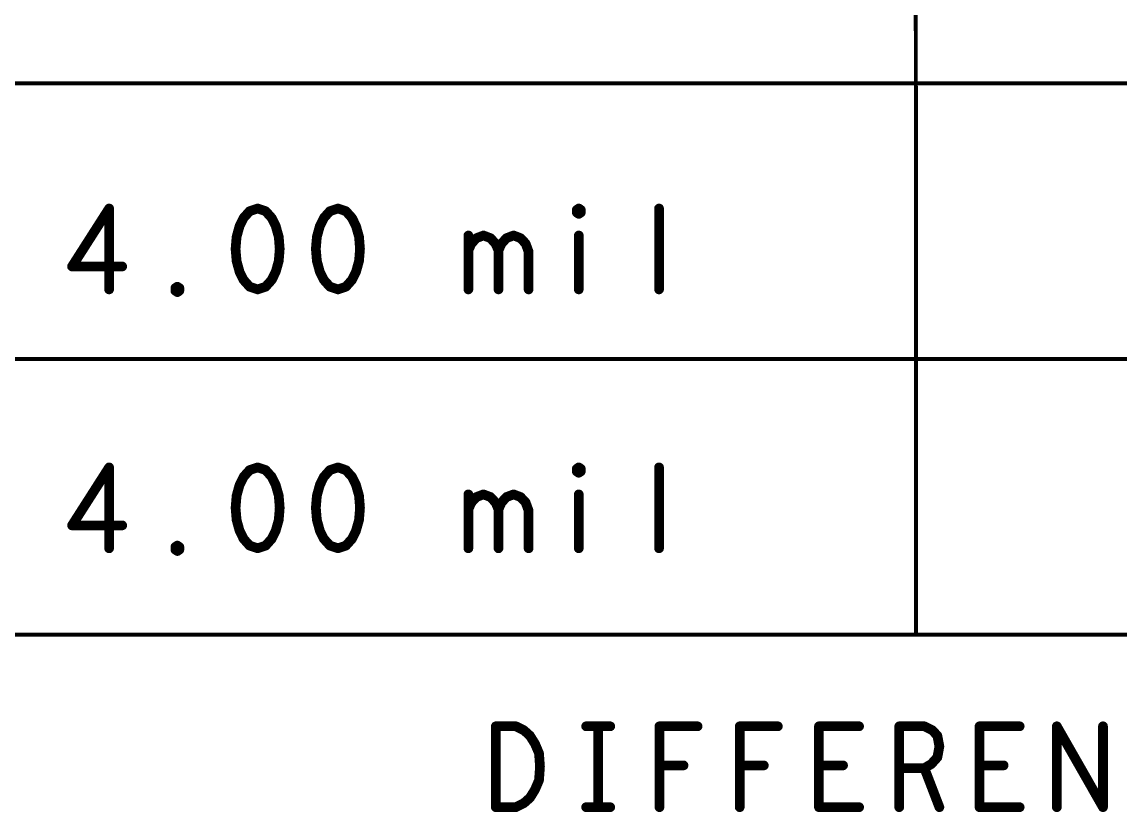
# Model space of a CAD drawing. Extents: x -14.2 to 19.9, y -5.2 to 16.9.
# Drawn here: x -8.513 to -6.817, y 1.438 to 2.658 of the extents above; entities that cross this region are included whole.
import ezdxf

# ---------------------------------------------------------------- set-up
doc = ezdxf.new("R2010")
doc.units = 0
doc.layers.get('0').update_dxf_attribs({"linetype": 'CONTINUOUS'})
doc.layers.add('FAB', color=2, linetype='CONTINUOUS')

# ---------------------------------------------------------------- blocks, each defined once
blk = doc.blocks.new('ROUND_1')
at = {"const_width": 0.003}
blk.add_lwpolyline([(-0.0015, 0, 1), (0.0015, 0, 1)], format="xyb", close=True, dxfattribs=at)
blk = doc.blocks.new('ROUND_105')
at = {"const_width": 0.0075}
blk.add_lwpolyline([(-0.00375, 0, 1), (0.00375, 0, 1)], format="xyb", close=True, dxfattribs=at)

msp = doc.modelspace()

# ---------------------------------------------------------------- linework, layer by layer
at = {"layer": 'FAB'}
for points, const_width in [([(-7.1349, 3.9481), (-7.1319, 2.5627)], 0.006), ([(-12.4174, 2.5636), (-1.9874, 2.5636)], 0.006), ([(-7.1319, 2.5627), (-7.1316, 1.7115)], 0.006), ([(-8.378, 2.3701), (-8.4353, 2.2805)], 0.015), ([(-8.378, 2.2451), (-8.378, 2.3701)], 0.015), ([(-8.1486, 2.3701), (-8.161, 2.3659)], 0.015), ([(-8.1362, 2.3659), (-8.1486, 2.3701)], 0.015), ([(-8.0246, 2.3701), (-8.037, 2.3659)], 0.015), ([(-8.0122, 2.3659), (-8.0246, 2.3701)], 0.015), ([(-7.6557, 2.368), (-7.6526, 2.3701)], 0.015), ([(-7.6557, 2.3639), (-7.6557, 2.368)], 0.015), ([(-7.6526, 2.3701), (-7.6495, 2.368)], 0.015), ([(-7.6495, 2.368), (-7.6495, 2.3639)], 0.015), ([(-7.5286, 2.2451), (-7.5286, 2.3701)], 0.015), ([(-8.1703, 2.3555), (-8.1765, 2.343)], 0.015), ([(-8.161, 2.3659), (-8.1703, 2.3555)], 0.015), ([(-8.1269, 2.3555), (-8.1362, 2.3659)], 0.015), ([(-8.1207, 2.343), (-8.1269, 2.3555)], 0.015), ([(-8.0463, 2.3555), (-8.0525, 2.343)], 0.015), ([(-8.037, 2.3659), (-8.0463, 2.3555)], 0.015), ([(-8.0029, 2.3555), (-8.0122, 2.3659)], 0.015), ([(-7.9967, 2.343), (-8.0029, 2.3555)], 0.015), ([(-7.6526, 2.3618), (-7.6557, 2.3639)], 0.015), ([(-7.6495, 2.3639), (-7.6526, 2.3618)], 0.015), ([(-8.1765, 2.343), (-8.1811, 2.3264)], 0.015), ([(-8.116, 2.3264), (-8.1207, 2.343)], 0.015), ([(-8.0525, 2.343), (-8.0571, 2.3264)], 0.015), ([(-7.992, 2.3264), (-7.9967, 2.343)], 0.015), ([(-8.1811, 2.3264), (-8.1827, 2.3076)], 0.015), ([(-8.1145, 2.3076), (-8.116, 2.3264)], 0.015), ([(-8.0571, 2.3264), (-8.0587, 2.3076)], 0.015), ([(-7.9905, 2.3076), (-7.992, 2.3264)], 0.015), ([(-7.8231, 2.2451), (-7.8231, 2.3284)], 0.015), ([(-7.8184, 2.3159), (-7.8107, 2.3243)], 0.015), ([(-7.8107, 2.3243), (-7.7998, 2.3284)], 0.015), ([(-7.7998, 2.3284), (-7.789, 2.3243)], 0.015), ([(-7.789, 2.3243), (-7.7812, 2.3159)], 0.015), ([(-7.7719, 2.3159), (-7.7642, 2.3243)], 0.015), ([(-7.7642, 2.3243), (-7.7533, 2.3284)], 0.015), ([(-7.7533, 2.3284), (-7.7425, 2.3243)], 0.015), ([(-7.7425, 2.3243), (-7.7347, 2.3159)], 0.015), ([(-7.6526, 2.3284), (-7.6526, 2.2451)], 0.015), ([(-8.1827, 2.3076), (-8.1811, 2.2889)], 0.015), ([(-8.116, 2.2889), (-8.1145, 2.3076)], 0.015), ([(-8.0587, 2.3076), (-8.0571, 2.2889)], 0.015), ([(-7.992, 2.2889), (-7.9905, 2.3076)], 0.015), ([(-7.8231, 2.3055), (-7.8184, 2.3159)], 0.015), ([(-7.7812, 2.3159), (-7.7766, 2.3055)], 0.015), ([(-7.7766, 2.3055), (-7.7719, 2.3159)], 0.015), ([(-7.7766, 2.3055), (-7.7766, 2.2451)], 0.015), ([(-7.7347, 2.3159), (-7.7301, 2.3034)], 0.015), ([(-7.7301, 2.3034), (-7.7301, 2.2451)], 0.015), ([(-8.1811, 2.2889), (-8.1765, 2.2722)], 0.015), ([(-8.1207, 2.2722), (-8.116, 2.2889)], 0.015), ([(-8.0571, 2.2889), (-8.0525, 2.2722)], 0.015), ([(-7.9967, 2.2722), (-7.992, 2.2889)], 0.015), ([(-8.4353, 2.2805), (-8.3578, 2.2805)], 0.015), ([(-8.1765, 2.2722), (-8.1703, 2.2597)], 0.015), ([(-8.1269, 2.2597), (-8.1207, 2.2722)], 0.015), ([(-8.0525, 2.2722), (-8.0463, 2.2597)], 0.015), ([(-8.0029, 2.2597), (-7.9967, 2.2722)], 0.015), ([(-8.2757, 2.2472), (-8.2726, 2.2493)], 0.015), ([(-8.2726, 2.2493), (-8.2695, 2.2472)], 0.015), ([(-8.1703, 2.2597), (-8.161, 2.2493)], 0.015), ([(-8.161, 2.2493), (-8.1486, 2.2451)], 0.015), ([(-8.1486, 2.2451), (-8.1362, 2.2493)], 0.015), ([(-8.1362, 2.2493), (-8.1269, 2.2597)], 0.015), ([(-8.0463, 2.2597), (-8.037, 2.2493)], 0.015), ([(-8.037, 2.2493), (-8.0246, 2.2451)], 0.015), ([(-8.0246, 2.2451), (-8.0122, 2.2493)], 0.015), ([(-8.0122, 2.2493), (-8.0029, 2.2597)], 0.015), ([(-8.2757, 2.243), (-8.2757, 2.2472)], 0.015), ([(-8.2726, 2.2409), (-8.2757, 2.243)], 0.015), ([(-8.2695, 2.243), (-8.2726, 2.2409)], 0.015), ([(-8.2695, 2.2472), (-8.2695, 2.243)], 0.015), ([(-12.4174, 2.1376), (-1.9924, 2.1376)], 0.006), ([(-8.378, 1.9701), (-8.4353, 1.8805)], 0.015), ([(-8.378, 1.8451), (-8.378, 1.9701)], 0.015), ([(-8.161, 1.9659), (-8.1703, 1.9555)], 0.015), ([(-8.1486, 1.9701), (-8.161, 1.9659)], 0.015), ([(-8.1362, 1.9659), (-8.1486, 1.9701)], 0.015), ([(-8.1269, 1.9555), (-8.1362, 1.9659)], 0.015), ([(-8.037, 1.9659), (-8.0463, 1.9555)], 0.015), ([(-8.0246, 1.9701), (-8.037, 1.9659)], 0.015), ([(-8.0122, 1.9659), (-8.0246, 1.9701)], 0.015), ([(-8.0029, 1.9555), (-8.0122, 1.9659)], 0.015), ([(-7.6557, 1.968), (-7.6526, 1.9701)], 0.015), ([(-7.6557, 1.9639), (-7.6557, 1.968)], 0.015), ([(-7.6526, 1.9618), (-7.6557, 1.9639)], 0.015), ([(-7.6526, 1.9701), (-7.6495, 1.968)], 0.015), ([(-7.6495, 1.9639), (-7.6526, 1.9618)], 0.015), ([(-7.6495, 1.968), (-7.6495, 1.9639)], 0.015), ([(-7.5286, 1.8451), (-7.5286, 1.9701)], 0.015), ([(-8.1765, 1.943), (-8.1811, 1.9264)], 0.015), ([(-8.1703, 1.9555), (-8.1765, 1.943)], 0.015), ([(-8.1207, 1.943), (-8.1269, 1.9555)], 0.015), ([(-8.116, 1.9264), (-8.1207, 1.943)], 0.015), ([(-8.0525, 1.943), (-8.0571, 1.9264)], 0.015), ([(-8.0463, 1.9555), (-8.0525, 1.943)], 0.015), ([(-7.9967, 1.943), (-8.0029, 1.9555)], 0.015), ([(-7.992, 1.9264), (-7.9967, 1.943)], 0.015), ([(-8.1811, 1.9264), (-8.1827, 1.9076)], 0.015), ([(-8.1145, 1.9076), (-8.116, 1.9264)], 0.015), ([(-8.0571, 1.9264), (-8.0587, 1.9076)], 0.015), ([(-7.9905, 1.9076), (-7.992, 1.9264)], 0.015), ([(-7.8231, 1.8451), (-7.8231, 1.9284)], 0.015), ([(-7.8107, 1.9243), (-7.7998, 1.9284)], 0.015), ([(-7.7998, 1.9284), (-7.789, 1.9243)], 0.015), ([(-7.7642, 1.9243), (-7.7533, 1.9284)], 0.015), ([(-7.7533, 1.9284), (-7.7425, 1.9243)], 0.015), ([(-7.6526, 1.9284), (-7.6526, 1.8451)], 0.015), ([(-7.8231, 1.9055), (-7.8184, 1.9159)], 0.015), ([(-7.8184, 1.9159), (-7.8107, 1.9243)], 0.015), ([(-7.789, 1.9243), (-7.7812, 1.9159)], 0.015), ([(-7.7812, 1.9159), (-7.7766, 1.9055)], 0.015), ([(-7.7766, 1.9055), (-7.7719, 1.9159)], 0.015), ([(-7.7719, 1.9159), (-7.7642, 1.9243)], 0.015), ([(-7.7425, 1.9243), (-7.7347, 1.9159)], 0.015), ([(-7.7347, 1.9159), (-7.7301, 1.9034)], 0.015), ([(-8.1827, 1.9076), (-8.1811, 1.8889)], 0.015), ([(-8.116, 1.8889), (-8.1145, 1.9076)], 0.015), ([(-8.0587, 1.9076), (-8.0571, 1.8889)], 0.015), ([(-7.992, 1.8889), (-7.9905, 1.9076)], 0.015), ([(-7.7766, 1.9055), (-7.7766, 1.8451)], 0.015), ([(-7.7301, 1.9034), (-7.7301, 1.8451)], 0.015), ([(-8.4353, 1.8805), (-8.3578, 1.8805)], 0.015), ([(-8.1811, 1.8889), (-8.1765, 1.8722)], 0.015), ([(-8.1207, 1.8722), (-8.116, 1.8889)], 0.015), ([(-8.0571, 1.8889), (-8.0525, 1.8722)], 0.015), ([(-7.9967, 1.8722), (-7.992, 1.8889)], 0.015), ([(-8.1765, 1.8722), (-8.1703, 1.8597)], 0.015), ([(-8.1703, 1.8597), (-8.161, 1.8493)], 0.015), ([(-8.1362, 1.8493), (-8.1269, 1.8597)], 0.015), ([(-8.1269, 1.8597), (-8.1207, 1.8722)], 0.015), ([(-8.0525, 1.8722), (-8.0463, 1.8597)], 0.015), ([(-8.0463, 1.8597), (-8.037, 1.8493)], 0.015), ([(-8.0122, 1.8493), (-8.0029, 1.8597)], 0.015), ([(-8.0029, 1.8597), (-7.9967, 1.8722)], 0.015), ([(-8.2757, 1.8472), (-8.2726, 1.8493)], 0.015), ([(-8.2757, 1.843), (-8.2757, 1.8472)], 0.015), ([(-8.2726, 1.8409), (-8.2757, 1.843)], 0.015), ([(-8.2726, 1.8493), (-8.2695, 1.8472)], 0.015), ([(-8.2695, 1.843), (-8.2726, 1.8409)], 0.015), ([(-8.2695, 1.8472), (-8.2695, 1.843)], 0.015), ([(-8.161, 1.8493), (-8.1486, 1.8451)], 0.015), ([(-8.1486, 1.8451), (-8.1362, 1.8493)], 0.015), ([(-8.037, 1.8493), (-8.0246, 1.8451)], 0.015), ([(-8.0246, 1.8451), (-8.0122, 1.8493)], 0.015), ([(-12.4144, 1.7116), (-1.9874, 1.7116)], 0.006), ([(-7.7807, 1.4451), (-7.7807, 1.5701)], 0.015), ([(-7.7807, 1.5701), (-7.7497, 1.5701)], 0.015), ([(-7.7497, 1.5701), (-7.7373, 1.5639)], 0.015), ([(-7.6412, 1.5701), (-7.604, 1.5701)], 0.015), ([(-7.6226, 1.5701), (-7.6226, 1.4451)], 0.015), ([(-7.528, 1.4451), (-7.528, 1.5701)], 0.015), ([(-7.528, 1.5701), (-7.4691, 1.5701)], 0.015), ([(-7.404, 1.4451), (-7.404, 1.5701)], 0.015), ([(-7.404, 1.5701), (-7.3451, 1.5701)], 0.015), ([(-7.2816, 1.4451), (-7.2816, 1.5701)], 0.015), ([(-7.2816, 1.5701), (-7.2196, 1.5701)], 0.015), ([(-7.1576, 1.4451), (-7.1576, 1.5701)], 0.015), ([(-7.1576, 1.5701), (-7.1188, 1.5701)], 0.015), ([(-7.1188, 1.5701), (-7.1064, 1.5639)], 0.015), ([(-7.0336, 1.4451), (-7.0336, 1.5701)], 0.015), ([(-7.0336, 1.5701), (-6.9716, 1.5701)], 0.015), ([(-6.9142, 1.4451), (-6.9142, 1.5701)], 0.015), ([(-6.9142, 1.5701), (-6.8429, 1.4451)], 0.015), ([(-6.8429, 1.4451), (-6.8429, 1.5701)], 0.015), ([(-7.7373, 1.5639), (-7.728, 1.5555)], 0.015), ([(-7.728, 1.5555), (-7.7202, 1.543)], 0.015), ([(-7.1064, 1.5639), (-7.0987, 1.5555)], 0.015), ([(-7.0987, 1.5555), (-7.0956, 1.5389)], 0.015), ([(-7.7202, 1.543), (-7.714, 1.5284)], 0.015), ([(-7.0956, 1.5389), (-7.0987, 1.5222)], 0.015), ([(-7.714, 1.5284), (-7.7125, 1.5076)], 0.015), ([(-7.0987, 1.5222), (-7.108, 1.5118)], 0.015), ([(-7.7125, 1.5076), (-7.714, 1.4868)], 0.015), ([(-7.4908, 1.5097), (-7.528, 1.5097)], 0.015), ([(-7.3668, 1.5097), (-7.404, 1.5097)], 0.015), ([(-7.2444, 1.5097), (-7.2816, 1.5097)], 0.015), ([(-7.1188, 1.5055), (-7.1576, 1.5055)], 0.015), ([(-7.108, 1.5118), (-7.1188, 1.5055)], 0.015), ([(-7.1188, 1.5055), (-7.0956, 1.4451)], 0.015), ([(-6.9964, 1.5097), (-7.0336, 1.5097)], 0.015), ([(-7.714, 1.4868), (-7.7202, 1.4722)], 0.015), ([(-7.7202, 1.4722), (-7.728, 1.4597)], 0.015), ([(-7.7373, 1.4514), (-7.7497, 1.4451)], 0.015), ([(-7.728, 1.4597), (-7.7373, 1.4514)], 0.015), ([(-7.7497, 1.4451), (-7.7807, 1.4451)], 0.015), ([(-7.6412, 1.4451), (-7.604, 1.4451)], 0.015), ([(-7.2196, 1.4451), (-7.2816, 1.4451)], 0.015), ([(-6.9716, 1.4451), (-7.0336, 1.4451)], 0.015)]:
    msp.add_lwpolyline(points, dxfattribs=dict(at, const_width=const_width))

# ---------------------------------------------------------------- block references
for name, p in [('ROUND_1', (-7.1319, 2.5627)), ('ROUND_1', (-7.1319, 2.5627)), ('ROUND_105', (-8.378, 2.3701)), ('ROUND_105', (-8.378, 2.3701)), ('ROUND_105', (-8.1486, 2.3701)), ('ROUND_105', (-8.1486, 2.3701)), ('ROUND_105', (-8.0246, 2.3701)), ('ROUND_105', (-8.0246, 2.3701)), ('ROUND_105', (-7.6557, 2.368)), ('ROUND_105', (-7.6557, 2.368)), ('ROUND_105', (-7.6526, 2.3701)), ('ROUND_105', (-7.6526, 2.3701)), ('ROUND_105', (-7.6495, 2.368)), ('ROUND_105', (-7.6495, 2.368)), ('ROUND_105', (-7.5286, 2.3701)), ('ROUND_105', (-8.1703, 2.3555)), ('ROUND_105', (-8.1703, 2.3555)), ('ROUND_105', (-8.161, 2.3659)), ('ROUND_105', (-8.161, 2.3659)), ('ROUND_105', (-8.1362, 2.3659)), ('ROUND_105', (-8.1362, 2.3659)), ('ROUND_105', (-8.1269, 2.3555)), ('ROUND_105', (-8.1269, 2.3555)), ('ROUND_105', (-8.0463, 2.3555)), ('ROUND_105', (-8.0463, 2.3555)), ('ROUND_105', (-8.037, 2.3659)), ('ROUND_105', (-8.037, 2.3659)), ('ROUND_105', (-8.0122, 2.3659)), ('ROUND_105', (-8.0122, 2.3659)), ('ROUND_105', (-8.0029, 2.3555)), ('ROUND_105', (-8.0029, 2.3555)), ('ROUND_105', (-7.6557, 2.3639)), ('ROUND_105', (-7.6557, 2.3639)), ('ROUND_105', (-7.6526, 2.3618)), ('ROUND_105', (-7.6526, 2.3618)), ('ROUND_105', (-7.6495, 2.3639)), ('ROUND_105', (-7.6495, 2.3639)), ('ROUND_105', (-8.1765, 2.343)), ('ROUND_105', (-8.1765, 2.343)), ('ROUND_105', (-8.1207, 2.343)), ('ROUND_105', (-8.1207, 2.343)), ('ROUND_105', (-8.0525, 2.343)), ('ROUND_105', (-8.0525, 2.343)), ('ROUND_105', (-7.9967, 2.343)), ('ROUND_105', (-7.9967, 2.343)), ('ROUND_105', (-8.1811, 2.3264)), ('ROUND_105', (-8.1811, 2.3264)), ('ROUND_105', (-8.116, 2.3264)), ('ROUND_105', (-8.116, 2.3264)), ('ROUND_105', (-8.0571, 2.3264)), ('ROUND_105', (-8.0571, 2.3264)), ('ROUND_105', (-7.992, 2.3264)), ('ROUND_105', (-7.992, 2.3264)), ('ROUND_105', (-7.8231, 2.3284)), ('ROUND_105', (-7.8107, 2.3243)), ('ROUND_105', (-7.8107, 2.3243)), ('ROUND_105', (-7.7998, 2.3284)), ('ROUND_105', (-7.7998, 2.3284)), ('ROUND_105', (-7.789, 2.3243)), ('ROUND_105', (-7.789, 2.3243)), ('ROUND_105', (-7.7642, 2.3243)), ('ROUND_105', (-7.7642, 2.3243)), ('ROUND_105', (-7.7533, 2.3284)), ('ROUND_105', (-7.7533, 2.3284)), ('ROUND_105', (-7.7425, 2.3243)), ('ROUND_105', (-7.7425, 2.3243)), ('ROUND_105', (-7.6526, 2.3284)), ('ROUND_105', (-8.1827, 2.3076)), ('ROUND_105', (-8.1827, 2.3076)), ('ROUND_105', (-8.1145, 2.3076)), ('ROUND_105', (-8.1145, 2.3076)), ('ROUND_105', (-8.0587, 2.3076)), ('ROUND_105', (-8.0587, 2.3076)), ('ROUND_105', (-7.9905, 2.3076)), ('ROUND_105', (-7.9905, 2.3076)), ('ROUND_105', (-7.8231, 2.3055)), ('ROUND_105', (-7.8184, 2.3159)), ('ROUND_105', (-7.8184, 2.3159)), ('ROUND_105', (-7.7812, 2.3159)), ('ROUND_105', (-7.7812, 2.3159)), ('ROUND_105', (-7.7766, 2.3055)), ('ROUND_105', (-7.7766, 2.3055)), ('ROUND_105', (-7.7766, 2.3055)), ('ROUND_105', (-7.7719, 2.3159)), ('ROUND_105', (-7.7719, 2.3159)), ('ROUND_105', (-7.7347, 2.3159)), ('ROUND_105', (-7.7347, 2.3159)), ('ROUND_105', (-7.7301, 2.3034)), ('ROUND_105', (-7.7301, 2.3034)), ('ROUND_105', (-8.1811, 2.2889)), ('ROUND_105', (-8.1811, 2.2889)), ('ROUND_105', (-8.116, 2.2889)), ('ROUND_105', (-8.116, 2.2889)), ('ROUND_105', (-8.0571, 2.2889)), ('ROUND_105', (-8.0571, 2.2889)), ('ROUND_105', (-7.992, 2.2889)), ('ROUND_105', (-7.992, 2.2889)), ('ROUND_105', (-8.4353, 2.2805)), ('ROUND_105', (-8.4353, 2.2805)), ('ROUND_105', (-8.3578, 2.2805)), ('ROUND_105', (-8.1765, 2.2722)), ('ROUND_105', (-8.1765, 2.2722)), ('ROUND_105', (-8.1207, 2.2722)), ('ROUND_105', (-8.1207, 2.2722)), ('ROUND_105', (-8.0525, 2.2722)), ('ROUND_105', (-8.0525, 2.2722)), ('ROUND_105', (-7.9967, 2.2722)), ('ROUND_105', (-7.9967, 2.2722)), ('ROUND_105', (-8.2726, 2.2493)), ('ROUND_105', (-8.2726, 2.2493)), ('ROUND_105', (-8.1703, 2.2597)), ('ROUND_105', (-8.1703, 2.2597)), ('ROUND_105', (-8.161, 2.2493)), ('ROUND_105', (-8.161, 2.2493)), ('ROUND_105', (-8.1362, 2.2493)), ('ROUND_105', (-8.1362, 2.2493)), ('ROUND_105', (-8.1269, 2.2597)), ('ROUND_105', (-8.1269, 2.2597)), ('ROUND_105', (-8.0463, 2.2597)), ('ROUND_105', (-8.0463, 2.2597)), ('ROUND_105', (-8.037, 2.2493)), ('ROUND_105', (-8.037, 2.2493)), ('ROUND_105', (-8.0122, 2.2493)), ('ROUND_105', (-8.0122, 2.2493)), ('ROUND_105', (-8.0029, 2.2597)), ('ROUND_105', (-8.0029, 2.2597)), ('ROUND_105', (-8.378, 2.2451)), ('ROUND_105', (-8.2757, 2.2472)), ('ROUND_105', (-8.2757, 2.2472)), ('ROUND_105', (-8.2757, 2.243)), ('ROUND_105', (-8.2757, 2.243)), ('ROUND_105', (-8.2726, 2.2409)), ('ROUND_105', (-8.2726, 2.2409)), ('ROUND_105', (-8.2695, 2.2472)), ('ROUND_105', (-8.2695, 2.2472)), ('ROUND_105', (-8.2695, 2.243)), ('ROUND_105', (-8.2695, 2.243)), ('ROUND_105', (-8.1486, 2.2451)), ('ROUND_105', (-8.1486, 2.2451)), ('ROUND_105', (-8.0246, 2.2451)), ('ROUND_105', (-8.0246, 2.2451)), ('ROUND_105', (-7.8231, 2.2451)), ('ROUND_105', (-7.7766, 2.2451)), ('ROUND_105', (-7.7301, 2.2451)), ('ROUND_105', (-7.6526, 2.2451)), ('ROUND_105', (-7.5286, 2.2451)), ('ROUND_105', (-8.378, 1.9701)), ('ROUND_105', (-8.378, 1.9701)), ('ROUND_105', (-8.161, 1.9659)), ('ROUND_105', (-8.161, 1.9659)), ('ROUND_105', (-8.1486, 1.9701)), ('ROUND_105', (-8.1486, 1.9701)), ('ROUND_105', (-8.1362, 1.9659)), ('ROUND_105', (-8.1362, 1.9659)), ('ROUND_105', (-8.037, 1.9659)), ('ROUND_105', (-8.037, 1.9659)), ('ROUND_105', (-8.0246, 1.9701)), ('ROUND_105', (-8.0246, 1.9701)), ('ROUND_105', (-8.0122, 1.9659)), ('ROUND_105', (-8.0122, 1.9659)), ('ROUND_105', (-7.6557, 1.968)), ('ROUND_105', (-7.6557, 1.968)), ('ROUND_105', (-7.6557, 1.9639)), ('ROUND_105', (-7.6557, 1.9639)), ('ROUND_105', (-7.6526, 1.9701)), ('ROUND_105', (-7.6526, 1.9701)), ('ROUND_105', (-7.6526, 1.9618)), ('ROUND_105', (-7.6526, 1.9618)), ('ROUND_105', (-7.6495, 1.968)), ('ROUND_105', (-7.6495, 1.968)), ('ROUND_105', (-7.6495, 1.9639)), ('ROUND_105', (-7.6495, 1.9639)), ('ROUND_105', (-7.5286, 1.9701)), ('ROUND_105', (-8.1765, 1.943)), ('ROUND_105', (-8.1765, 1.943)), ('ROUND_105', (-8.1703, 1.9555)), ('ROUND_105', (-8.1703, 1.9555)), ('ROUND_105', (-8.1269, 1.9555)), ('ROUND_105', (-8.1269, 1.9555)), ('ROUND_105', (-8.1207, 1.943)), ('ROUND_105', (-8.1207, 1.943)), ('ROUND_105', (-8.0525, 1.943)), ('ROUND_105', (-8.0525, 1.943)), ('ROUND_105', (-8.0463, 1.9555)), ('ROUND_105', (-8.0463, 1.9555)), ('ROUND_105', (-8.0029, 1.9555)), ('ROUND_105', (-8.0029, 1.9555)), ('ROUND_105', (-7.9967, 1.943)), ('ROUND_105', (-7.9967, 1.943)), ('ROUND_105', (-8.1811, 1.9264)), ('ROUND_105', (-8.1811, 1.9264)), ('ROUND_105', (-8.116, 1.9264)), ('ROUND_105', (-8.116, 1.9264)), ('ROUND_105', (-8.0571, 1.9264)), ('ROUND_105', (-8.0571, 1.9264)), ('ROUND_105', (-7.992, 1.9264)), ('ROUND_105', (-7.992, 1.9264)), ('ROUND_105', (-7.8231, 1.9284)), ('ROUND_105', (-7.7998, 1.9284)), ('ROUND_105', (-7.7998, 1.9284)), ('ROUND_105', (-7.7533, 1.9284)), ('ROUND_105', (-7.7533, 1.9284)), ('ROUND_105', (-7.6526, 1.9284)), ('ROUND_105', (-7.8184, 1.9159)), ('ROUND_105', (-7.8184, 1.9159)), ('ROUND_105', (-7.8107, 1.9243)), ('ROUND_105', (-7.8107, 1.9243)), ('ROUND_105', (-7.789, 1.9243)), ('ROUND_105', (-7.789, 1.9243)), ('ROUND_105', (-7.7812, 1.9159)), ('ROUND_105', (-7.7812, 1.9159)), ('ROUND_105', (-7.7719, 1.9159)), ('ROUND_105', (-7.7719, 1.9159)), ('ROUND_105', (-7.7642, 1.9243)), ('ROUND_105', (-7.7642, 1.9243)), ('ROUND_105', (-7.7425, 1.9243)), ('ROUND_105', (-7.7425, 1.9243)), ('ROUND_105', (-7.7347, 1.9159)), ('ROUND_105', (-7.7347, 1.9159)), ('ROUND_105', (-8.1827, 1.9076)), ('ROUND_105', (-8.1827, 1.9076)), ('ROUND_105', (-8.1145, 1.9076)), ('ROUND_105', (-8.1145, 1.9076)), ('ROUND_105', (-8.0587, 1.9076)), ('ROUND_105', (-8.0587, 1.9076)), ('ROUND_105', (-7.9905, 1.9076)), ('ROUND_105', (-7.9905, 1.9076)), ('ROUND_105', (-7.8231, 1.9055)), ('ROUND_105', (-7.7766, 1.9055)), ('ROUND_105', (-7.7766, 1.9055)), ('ROUND_105', (-7.7766, 1.9055)), ('ROUND_105', (-7.7301, 1.9034)), ('ROUND_105', (-7.7301, 1.9034)), ('ROUND_105', (-8.4353, 1.8805)), ('ROUND_105', (-8.4353, 1.8805)), ('ROUND_105', (-8.3578, 1.8805)), ('ROUND_105', (-8.1811, 1.8889)), ('ROUND_105', (-8.1811, 1.8889)), ('ROUND_105', (-8.116, 1.8889)), ('ROUND_105', (-8.116, 1.8889)), ('ROUND_105', (-8.0571, 1.8889)), ('ROUND_105', (-8.0571, 1.8889)), ('ROUND_105', (-7.992, 1.8889)), ('ROUND_105', (-7.992, 1.8889)), ('ROUND_105', (-8.1765, 1.8722)), ('ROUND_105', (-8.1765, 1.8722)), ('ROUND_105', (-8.1703, 1.8597)), ('ROUND_105', (-8.1703, 1.8597)), ('ROUND_105', (-8.1269, 1.8597)), ('ROUND_105', (-8.1269, 1.8597)), ('ROUND_105', (-8.1207, 1.8722)), ('ROUND_105', (-8.1207, 1.8722)), ('ROUND_105', (-8.0525, 1.8722)), ('ROUND_105', (-8.0525, 1.8722)), ('ROUND_105', (-8.0463, 1.8597)), ('ROUND_105', (-8.0463, 1.8597)), ('ROUND_105', (-8.0029, 1.8597)), ('ROUND_105', (-8.0029, 1.8597)), ('ROUND_105', (-7.9967, 1.8722)), ('ROUND_105', (-7.9967, 1.8722)), ('ROUND_105', (-8.378, 1.8451)), ('ROUND_105', (-8.2757, 1.8472)), ('ROUND_105', (-8.2757, 1.8472)), ('ROUND_105', (-8.2757, 1.843)), ('ROUND_105', (-8.2757, 1.843)), ('ROUND_105', (-8.2726, 1.8493)), ('ROUND_105', (-8.2726, 1.8493)), ('ROUND_105', (-8.2695, 1.8472)), ('ROUND_105', (-8.2695, 1.8472)), ('ROUND_105', (-8.2695, 1.843)), ('ROUND_105', (-8.2695, 1.843)), ('ROUND_105', (-8.161, 1.8493)), ('ROUND_105', (-8.161, 1.8493)), ('ROUND_105', (-8.1486, 1.8451)), ('ROUND_105', (-8.1486, 1.8451)), ('ROUND_105', (-8.1362, 1.8493)), ('ROUND_105', (-8.1362, 1.8493)), ('ROUND_105', (-8.037, 1.8493)), ('ROUND_105', (-8.037, 1.8493)), ('ROUND_105', (-8.0246, 1.8451)), ('ROUND_105', (-8.0246, 1.8451)), ('ROUND_105', (-8.0122, 1.8493)), ('ROUND_105', (-8.0122, 1.8493)), ('ROUND_105', (-7.8231, 1.8451)), ('ROUND_105', (-7.7766, 1.8451)), ('ROUND_105', (-7.7301, 1.8451)), ('ROUND_105', (-7.6526, 1.8451)), ('ROUND_105', (-7.5286, 1.8451)), ('ROUND_105', (-8.2726, 1.8409)), ('ROUND_105', (-8.2726, 1.8409)), ('ROUND_1', (-7.1316, 1.7115)), ('ROUND_105', (-7.7807, 1.5701)), ('ROUND_105', (-7.7807, 1.5701)), ('ROUND_105', (-7.7497, 1.5701)), ('ROUND_105', (-7.7497, 1.5701)), ('ROUND_105', (-7.6412, 1.5701)), ('ROUND_105', (-7.6226, 1.5701)), ('ROUND_105', (-7.604, 1.5701)), ('ROUND_105', (-7.528, 1.5701)), ('ROUND_105', (-7.528, 1.5701)), ('ROUND_105', (-7.4691, 1.5701)), ('ROUND_105', (-7.404, 1.5701)), ('ROUND_105', (-7.404, 1.5701)), ('ROUND_105', (-7.3451, 1.5701)), ('ROUND_105', (-7.2816, 1.5701)), ('ROUND_105', (-7.2816, 1.5701)), ('ROUND_105', (-7.2196, 1.5701)), ('ROUND_105', (-7.1576, 1.5701)), ('ROUND_105', (-7.1576, 1.5701)), ('ROUND_105', (-7.1188, 1.5701)), ('ROUND_105', (-7.1188, 1.5701)), ('ROUND_105', (-7.0336, 1.5701)), ('ROUND_105', (-7.0336, 1.5701)), ('ROUND_105', (-6.9716, 1.5701)), ('ROUND_105', (-6.9142, 1.5701)), ('ROUND_105', (-6.9142, 1.5701)), ('ROUND_105', (-6.8429, 1.5701)), ('ROUND_105', (-7.7373, 1.5639)), ('ROUND_105', (-7.7373, 1.5639)), ('ROUND_105', (-7.728, 1.5555)), ('ROUND_105', (-7.728, 1.5555)), ('ROUND_105', (-7.1064, 1.5639)), ('ROUND_105', (-7.1064, 1.5639)), ('ROUND_105', (-7.0987, 1.5555)), ('ROUND_105', (-7.0987, 1.5555)), ('ROUND_105', (-7.7202, 1.543)), ('ROUND_105', (-7.7202, 1.543)), ('ROUND_105', (-7.0956, 1.5389)), ('ROUND_105', (-7.0956, 1.5389)), ('ROUND_105', (-7.714, 1.5284)), ('ROUND_105', (-7.714, 1.5284)), ('ROUND_105', (-7.0987, 1.5222)), ('ROUND_105', (-7.0987, 1.5222)), ('ROUND_105', (-7.7125, 1.5076)), ('ROUND_105', (-7.7125, 1.5076)), ('ROUND_105', (-7.528, 1.5097)), ('ROUND_105', (-7.4908, 1.5097)), ('ROUND_105', (-7.404, 1.5097)), ('ROUND_105', (-7.3668, 1.5097)), ('ROUND_105', (-7.2816, 1.5097)), ('ROUND_105', (-7.2444, 1.5097)), ('ROUND_105', (-7.1576, 1.5055)), ('ROUND_105', (-7.1188, 1.5055)), ('ROUND_105', (-7.1188, 1.5055)), ('ROUND_105', (-7.1188, 1.5055)), ('ROUND_105', (-7.108, 1.5118)), ('ROUND_105', (-7.108, 1.5118)), ('ROUND_105', (-7.0336, 1.5097)), ('ROUND_105', (-6.9964, 1.5097)), ('ROUND_105', (-7.714, 1.4868)), ('ROUND_105', (-7.714, 1.4868)), ('ROUND_105', (-7.7202, 1.4722)), ('ROUND_105', (-7.7202, 1.4722)), ('ROUND_105', (-7.7373, 1.4514)), ('ROUND_105', (-7.7373, 1.4514)), ('ROUND_105', (-7.728, 1.4597)), ('ROUND_105', (-7.728, 1.4597)), ('ROUND_105', (-7.7807, 1.4451)), ('ROUND_105', (-7.7807, 1.4451)), ('ROUND_105', (-7.7497, 1.4451)), ('ROUND_105', (-7.7497, 1.4451)), ('ROUND_105', (-7.6412, 1.4451)), ('ROUND_105', (-7.6226, 1.4451)), ('ROUND_105', (-7.604, 1.4451)), ('ROUND_105', (-7.528, 1.4451)), ('ROUND_105', (-7.404, 1.4451)), ('ROUND_105', (-7.2816, 1.4451)), ('ROUND_105', (-7.2816, 1.4451)), ('ROUND_105', (-7.2196, 1.4451)), ('ROUND_105', (-7.1576, 1.4451)), ('ROUND_105', (-7.0956, 1.4451)), ('ROUND_105', (-7.0336, 1.4451)), ('ROUND_105', (-7.0336, 1.4451)), ('ROUND_105', (-6.9716, 1.4451)), ('ROUND_105', (-6.9142, 1.4451)), ('ROUND_105', (-6.8429, 1.4451)), ('ROUND_105', (-6.8429, 1.4451))]:
    msp.add_blockref(name, p, dxfattribs=at)

doc.saveas('drawing.dxf')
